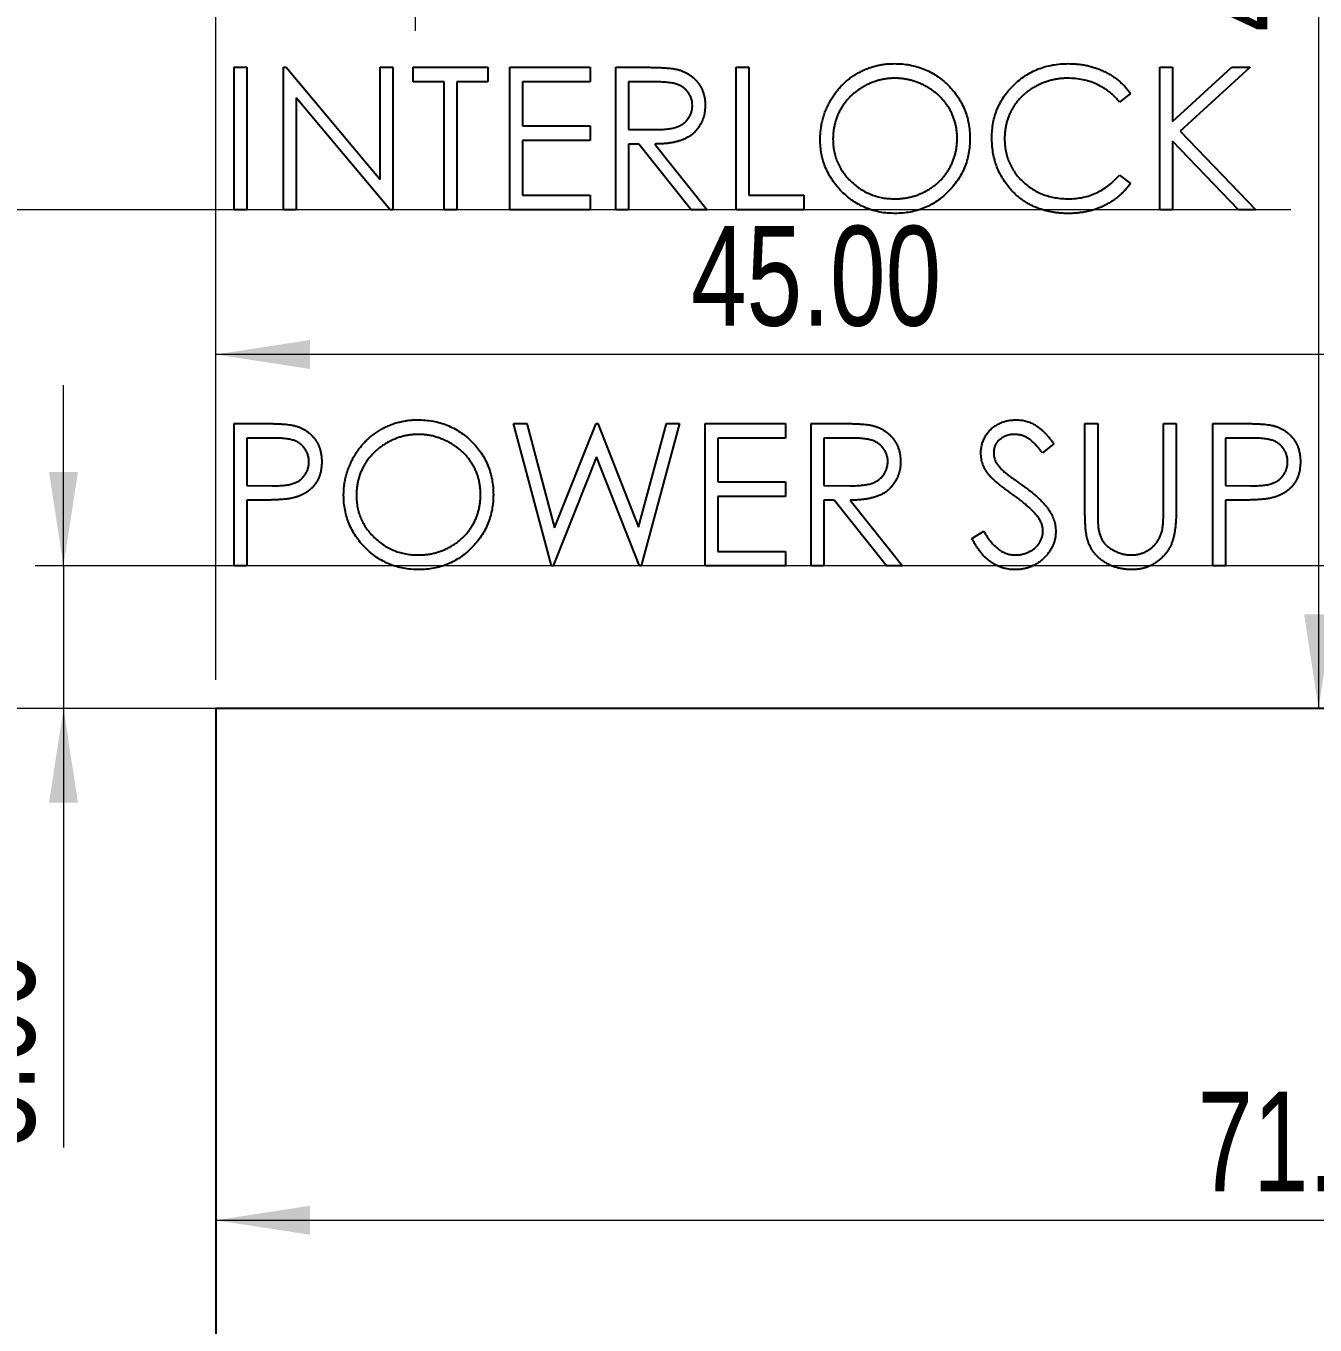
# Model space of a CAD drawing. Header units: millimetres. Extents: x 0 to 589, y 0 to 415.
# Drawn here: x 67.09 to 112.34, y 245.62 to 291.21 of the extents above; entities that cross this region are included whole.
import ezdxf

# ---------------------------------------------------------------- set-up
doc = ezdxf.new("R2010")
doc.units = ezdxf.units.MM
doc.styles.add('SLDTEXTSTYLE1', font='TXT', dxfattribs={"width": 0.75})
doc.dimstyles.new('SLDDIMSTYLE0', dxfattribs={"dimtxt": 3.5, "dimasz": 3.302, "dimexe": 0, "dimexo": 0.0625, "dimgap": 0.875, "dimtad": 1, "dimrnd": 1e-09, "dimzin": 4, "dimdsep": 46, "dimtxsty": 'SLDTEXTSTYLE1', "dimsah": 1, "dimcen": 0.09, "dimadec": 0, "dimazin": 1, "dimtfac": 1, "dimtofl": 0, "dimtmove": 0, "dimatfit": 3, "dimfxl": 1, "dimfrac": 2, "dimtolj": 1, "dimtzin": 12, "dimarcsym": 0})
doc.dimstyles.new('SLDDIMSTYLE1', dxfattribs={"dimtxt": 3.5, "dimasz": 3.302, "dimexe": 0, "dimexo": 0.0625, "dimgap": 0.875, "dimtad": 1, "dimrnd": 1e-09, "dimzin": 4, "dimdsep": 46, "dimtxsty": 'SLDTEXTSTYLE1', "dimsah": 1, "dimcen": 0.09, "dimadec": 0, "dimazin": 1, "dimtfac": 1, "dimtmove": 0, "dimatfit": 0, "dimfxl": 1, "dimfrac": 2, "dimtolj": 1, "dimtzin": 12, "dimarcsym": 0})

# ---------------------------------------------------------------- blocks, each defined once
blk = doc.blocks.new('_D_3')
at = {"color": 7, "linetype": 'Continuous', "lineweight": 0}
for p, q in [((73.751, 266.26), (73.751, 248.299)), ((145.251, 266.26), (145.251, 248.299)), ((73.751, 249.299), (145.251, 249.299))]:
    blk.add_line(p, q, dxfattribs=at)
at = {"color": 7, "linetype": 'Continuous', "lineweight": 18}
for points in [[(73.751, 249.299), (77.053, 248.791), (77.053, 249.807)], [(145.251, 249.299), (141.949, 249.807), (141.949, 248.791)]]:
    blk.add_solid(points, dxfattribs=at)
at = {"color": 7, "linetype": 'Continuous', "lineweight": 18, "insert": (108.212, 253.811), "char_height": 3.5, "attachment_point": 1, "style": 'SLDTEXTSTYLE1'}
blk.add_mtext('71.50', dxfattribs=at)
blk = doc.blocks.new('_D_4')
at = {"color": 7, "linetype": 'Continuous', "lineweight": 0}
for p, q in [((255.751, 270.76), (255.751, 151.421)), ((73.751, 181.76), (73.751, 151.421)), ((255.751, 152.421), (73.751, 152.421))]:
    blk.add_line(p, q, dxfattribs=at)
at = {"color": 7, "linetype": 'Continuous', "lineweight": 18}
for centre, start, end in [((163.196, 155.199), 153.4349, 206.5651), ((166.307, 155.199), 333.4349, 26.5651)]:
    blk.add_arc(centre, 6.212, start, end, dxfattribs=at)
for points in [[(73.751, 152.421), (77.053, 151.913), (77.053, 152.929)], [(255.751, 152.421), (252.449, 152.929), (252.449, 151.913)]]:
    blk.add_solid(points, dxfattribs=at)
at = {"color": 7, "linetype": 'Continuous', "lineweight": 18, "insert": (157.639, 156.932), "char_height": 3.5, "attachment_point": 1, "style": 'SLDTEXTSTYLE1'}
blk.add_mtext('182.00', dxfattribs=at)
blk = doc.blocks.new('_D_10')
at = {"color": 7, "linetype": 'Continuous', "lineweight": 0}
for p, q in [((131.251, 307.26), (111.465, 307.26)), ((112.465, 307.26), (112.465, 267.26))]:
    blk.add_line(p, q, dxfattribs=at)
at = {"color": 7, "linetype": 'Continuous', "lineweight": 18}
for points in [[(112.465, 307.26), (111.957, 303.958), (112.973, 303.958)], [(112.465, 267.26), (112.973, 270.562), (111.957, 270.562)]]:
    blk.add_solid(points, dxfattribs=at)
at = {"color": 7, "linetype": 'Continuous', "lineweight": 18, "insert": (107.954, 291.009), "char_height": 3.5, "attachment_point": 1, "rotation": 90, "style": 'SLDTEXTSTYLE1'}
blk.add_mtext('40.00', dxfattribs=at)
blk = doc.blocks.new('_D_11')
at = {"color": 7, "linetype": 'Continuous', "lineweight": 0}
for p, q in [((73.751, 268.26), (73.751, 280.682)), ((118.751, 280.66), (118.751, 278.682)), ((118.751, 279.682), (73.751, 279.682))]:
    blk.add_line(p, q, dxfattribs=at)
at = {"color": 7, "linetype": 'Continuous', "lineweight": 18}
for points in [[(73.751, 279.682), (77.053, 279.174), (77.053, 280.19)], [(118.751, 279.682), (115.449, 280.19), (115.449, 279.174)]]:
    blk.add_solid(points, dxfattribs=at)
at = {"color": 7, "linetype": 'Continuous', "lineweight": 18, "insert": (90.432, 284.194), "char_height": 3.5, "attachment_point": 1, "style": 'SLDTEXTSTYLE1'}
blk.add_mtext('45.00', dxfattribs=at)
blk = doc.blocks.new('_D_15')
at = {"color": 7, "linetype": 'Continuous', "lineweight": 0}
for p, q in [((80.751, 300.363), (80.751, 291.043)), ((73.751, 268.26), (73.751, 293.043)), ((73.751, 292.043), (67.401, 292.043)), ((80.751, 292.043), (73.751, 292.043)), ((80.751, 292.043), (93.01, 292.043))]:
    blk.add_line(p, q, dxfattribs=at)
at = {"color": 7, "linetype": 'Continuous', "lineweight": 18}
for points in [[(73.751, 292.043), (70.449, 292.551), (70.449, 291.535)], [(80.751, 292.043), (84.053, 291.535), (84.053, 292.551)]]:
    blk.add_solid(points, dxfattribs=at)
at = {"color": 7, "linetype": 'Continuous', "lineweight": 18, "insert": (83.959, 296.555), "char_height": 3.5, "attachment_point": 1, "style": 'SLDTEXTSTYLE1'}
blk.add_mtext('7.00', dxfattribs=at)
blk = doc.blocks.new('_D_19')
at = {"color": 7, "linetype": 'Continuous', "lineweight": 0}
for p, q in [((68.403, 272.26), (68.403, 278.61)), ((131.362, 272.26), (67.403, 272.26)), ((68.403, 272.26), (68.403, 267.26)), ((79.418, 267.26), (67.403, 267.26)), ((68.403, 267.26), (68.403, 251.854))]:
    blk.add_line(p, q, dxfattribs=at)
at = {"color": 7, "linetype": 'Continuous', "lineweight": 18}
for points in [[(68.403, 272.26), (68.911, 275.562), (67.895, 275.562)], [(68.403, 267.26), (67.895, 263.958), (68.911, 263.958)]]:
    blk.add_solid(points, dxfattribs=at)
at = {"color": 7, "linetype": 'Continuous', "lineweight": 18, "insert": (63.891, 251.854), "char_height": 3.5, "attachment_point": 1, "rotation": 90, "style": 'SLDTEXTSTYLE1'}
blk.add_mtext('5.00', dxfattribs=at)
blk = doc.blocks.new('_D_20')
at = {"color": 7, "linetype": 'Continuous', "lineweight": 0}
for p, q in [((61.242, 284.76), (61.242, 291.11)), ((111.489, 284.76), (60.242, 284.76)), ((61.242, 284.76), (61.242, 267.26)), ((72.751, 267.26), (60.242, 267.26)), ((61.242, 267.26), (61.242, 260.91))]:
    blk.add_line(p, q, dxfattribs=at)
at = {"color": 7, "linetype": 'Continuous', "lineweight": 18}
for points in [[(61.242, 284.76), (61.75, 288.062), (60.734, 288.062)], [(61.242, 267.26), (60.734, 263.958), (61.75, 263.958)]]:
    blk.add_solid(points, dxfattribs=at)
at = {"color": 7, "linetype": 'Continuous', "lineweight": 18, "insert": (56.73, 270.191), "char_height": 3.5, "attachment_point": 1, "rotation": 90, "style": 'SLDTEXTSTYLE1'}
blk.add_mtext('17.50', dxfattribs=at)
blk = doc.blocks.new('_D_34')
at = {"color": 7, "linetype": 'Continuous', "lineweight": 0}
for p, q in [((79.751, 297.66), (49.49, 297.66)), ((50.49, 297.66), (50.49, 267.26)), ((72.751, 267.26), (49.49, 267.26))]:
    blk.add_line(p, q, dxfattribs=at)
at = {"color": 7, "linetype": 'Continuous', "lineweight": 18}
for points in [[(50.49, 297.66), (49.982, 294.358), (50.998, 294.358)], [(50.49, 267.26), (50.998, 270.562), (49.982, 270.562)]]:
    blk.add_solid(points, dxfattribs=at)
at = {"color": 7, "linetype": 'Continuous', "lineweight": 18, "insert": (45.979, 276.641), "char_height": 3.5, "attachment_point": 1, "rotation": 90, "style": 'SLDTEXTSTYLE1'}
blk.add_mtext('30.40', dxfattribs=at)

msp = doc.modelspace()

# ---------------------------------------------------------------- linework, layer by layer
at = {"color": 7, "linetype": 'Continuous', "lineweight": 25}
for p, q in [((74.392, 289.76), (74.841, 289.76)), ((74.392, 284.76), (74.392, 289.76)), ((74.841, 289.76), (74.841, 284.76)), ((76.123, 289.76), (76.217, 289.76)), ((76.123, 284.76), (76.123, 289.76)), ((76.217, 289.76), (79.52, 285.825)), ((79.52, 289.76), (79.969, 289.76)), ((79.52, 285.825), (79.52, 289.76)), ((79.969, 289.76), (79.969, 284.76)), ((80.674, 289.76), (83.302, 289.76)), ((80.674, 289.247), (80.674, 289.76)), ((83.302, 289.76), (83.302, 289.247)), ((84.072, 289.76), (86.892, 289.76)), ((84.072, 284.76), (84.072, 289.76)), ((86.892, 289.76), (86.892, 289.247)), ((87.79, 289.76), (88.79, 289.76)), ((87.79, 284.76), (87.79, 289.76)), ((92.02, 289.76), (92.469, 289.76)), ((92.02, 284.76), (92.02, 289.76)), ((92.469, 289.76), (92.469, 285.273)), ((106.892, 289.76), (107.341, 289.76)), ((106.892, 284.76), (106.892, 289.76)), ((107.341, 287.856), (109.425, 289.76)), ((107.341, 289.76), (107.341, 287.856)), ((110.065, 289.76), (107.608, 287.516)), ((109.425, 289.76), (110.065, 289.76)), ((81.764, 289.247), (80.674, 289.247)), ((81.764, 284.76), (81.764, 289.247)), ((82.213, 289.247), (82.213, 284.76)), ((83.302, 289.247), (82.213, 289.247)), ((84.52, 289.247), (84.52, 287.709)), ((86.892, 289.247), (84.52, 289.247)), ((88.238, 289.247), (88.238, 287.58)), ((89.176, 289.247), (88.238, 289.247)), ((76.572, 288.686), (76.572, 284.76)), ((79.867, 284.76), (76.572, 288.686)), ((105.867, 288.842), (105.474, 288.542)), ((84.52, 287.709), (86.892, 287.709)), ((86.892, 287.709), (86.892, 287.196)), ((88.238, 287.58), (89.154, 287.573)), ((107.608, 287.516), (110.258, 284.76)), ((84.52, 287.196), (84.52, 285.273)), ((86.892, 287.196), (84.52, 287.196)), ((88.238, 287.068), (88.238, 284.76)), ((88.603, 287.068), (88.238, 287.068)), ((90.44, 284.76), (88.603, 287.068)), ((89.158, 287.068), (90.995, 284.76)), ((107.341, 287.173), (107.341, 284.76)), ((109.66, 284.76), (107.341, 287.173)), ((105.474, 285.978), (105.867, 285.68)), ((84.52, 285.273), (86.892, 285.273)), ((86.892, 285.273), (86.892, 284.76)), ((92.469, 285.273), (94.392, 285.273)), ((94.392, 285.273), (94.392, 284.76)), ((74.841, 284.76), (74.392, 284.76)), ((76.572, 284.76), (76.123, 284.76)), ((79.969, 284.76), (79.867, 284.76)), ((82.213, 284.76), (81.764, 284.76)), ((86.892, 284.76), (84.072, 284.76)), ((88.238, 284.76), (87.79, 284.76)), ((90.995, 284.76), (90.44, 284.76)), ((94.392, 284.76), (92.02, 284.76)), ((107.341, 284.76), (106.892, 284.76)), ((110.258, 284.76), (109.66, 284.76)), ((74.392, 277.26), (75.373, 277.26)), ((74.392, 272.26), (74.392, 277.26)), ((84.2, 277.26), (84.664, 277.26)), ((85.53, 272.26), (84.2, 277.26)), ((84.664, 277.26), (85.642, 273.593)), ((85.642, 273.593), (87.098, 277.26)), ((87.098, 277.26), (87.163, 277.26)), ((87.163, 277.26), (88.591, 273.618)), ((88.591, 273.618), (89.574, 277.26)), ((90.033, 277.26), (88.685, 272.26)), ((89.574, 277.26), (90.033, 277.26)), ((90.931, 277.26), (93.751, 277.26)), ((90.931, 272.26), (90.931, 277.26)), ((93.751, 277.26), (93.751, 276.747)), ((94.649, 277.26), (95.649, 277.26)), ((94.649, 272.26), (94.649, 277.26)), ((104.264, 277.26), (104.713, 277.26)), ((104.264, 274.24), (104.264, 277.26)), ((104.713, 277.26), (104.713, 274.264)), ((107.02, 277.26), (107.469, 277.26)), ((107.02, 274.264), (107.02, 277.26)), ((107.469, 277.26), (107.469, 274.24)), ((108.751, 277.26), (109.732, 277.26)), ((108.751, 272.26), (108.751, 277.26)), ((75.755, 276.747), (74.841, 276.747)), ((74.841, 276.747), (74.841, 275.08)), ((91.379, 276.747), (91.379, 275.209)), ((93.751, 276.747), (91.379, 276.747)), ((95.097, 276.747), (95.097, 275.08)), ((96.035, 276.747), (95.097, 276.747)), ((109.2, 276.747), (109.2, 275.08)), ((110.114, 276.747), (109.2, 276.747)), ((103.174, 276.542), (102.769, 276.234)), ((87.117, 276.084), (85.594, 272.26)), ((88.621, 272.26), (87.117, 276.084)), ((74.841, 275.08), (75.716, 275.069)), ((91.379, 275.209), (93.751, 275.209)), ((93.751, 275.209), (93.751, 274.696)), ((95.097, 275.08), (96.013, 275.073)), ((109.2, 275.08), (110.075, 275.069)), ((74.841, 274.568), (74.841, 272.26)), ((75.198, 274.568), (74.841, 274.568)), ((91.379, 274.696), (91.379, 272.773)), ((93.751, 274.696), (91.379, 274.696)), ((95.097, 274.568), (95.097, 272.26)), ((95.462, 274.568), (95.097, 274.568)), ((97.299, 272.26), (95.462, 274.568)), ((96.017, 274.568), (97.854, 272.26)), ((109.2, 274.568), (109.2, 272.26)), ((109.557, 274.568), (109.2, 274.568)), ((100.29, 273.224), (100.712, 273.478)), ((91.379, 272.773), (93.751, 272.773)), ((93.751, 272.773), (93.751, 272.26)), ((74.841, 272.26), (74.392, 272.26)), ((85.594, 272.26), (85.53, 272.26)), ((88.685, 272.26), (88.621, 272.26)), ((93.751, 272.26), (90.931, 272.26)), ((95.097, 272.26), (94.649, 272.26)), ((97.854, 272.26), (97.299, 272.26)), ((109.2, 272.26), (108.751, 272.26)), ((145.251, 267.26), (73.751, 267.26)), ((73.751, 267.26), (73.751, 182.76))]:
    msp.add_line(p, q, dxfattribs=at)
for points, knots in [([(88.79, 289.76), (88.857, 289.76), (88.985, 289.759), (89.169, 289.757), (89.336, 289.75), (89.486, 289.744), (89.619, 289.733), (89.736, 289.723), (89.835, 289.71), (89.896, 289.697), (89.923, 289.692)], [0, 0, 0, 0, 0.176258, 0.338434, 0.484822, 0.617158, 0.734698, 0.837385, 0.926372, 1, 1, 1, 1]), ([(89.923, 289.692), (89.96, 289.683), (90.032, 289.665), (90.136, 289.627), (90.236, 289.583), (90.329, 289.532), (90.418, 289.473), (90.501, 289.406), (90.58, 289.333), (90.651, 289.252), (90.718, 289.166), (90.775, 289.074), (90.823, 288.977), (90.862, 288.875), (90.893, 288.769), (90.915, 288.658), (90.929, 288.542), (90.93, 288.463), (90.931, 288.423)], [0, 0, 0, 0, 0.0642168, 0.1270638, 0.1887445, 0.2491321, 0.3094525, 0.3698267, 0.4306501, 0.4923519, 0.5540721, 0.6156898, 0.6767977, 0.738439, 0.8013169, 0.8651845, 0.9316413, 1, 1, 1, 1]), ([(94.969, 287.238), (94.97, 287.297), (94.971, 287.416), (94.99, 287.591), (95.016, 287.764), (95.054, 287.933), (95.104, 288.099), (95.163, 288.262), (95.234, 288.421), (95.315, 288.576), (95.405, 288.726), (95.505, 288.867), (95.611, 289.001), (95.727, 289.125), (95.849, 289.242), (95.98, 289.35), (96.118, 289.45), (96.265, 289.541), (96.415, 289.623), (96.571, 289.693), (96.729, 289.754), (96.89, 289.803), (97.055, 289.841), (97.222, 289.868), (97.393, 289.886), (97.507, 289.887), (97.565, 289.888)], [0, 0, 0, 0, 0.043209, 0.085873, 0.12812, 0.170152, 0.211918, 0.253753, 0.296006, 0.338443, 0.381015, 0.42282, 0.464089, 0.505126, 0.545975, 0.586985, 0.628339, 0.670084, 0.711992, 0.753039, 0.794049, 0.834886, 0.875498, 0.916547, 0.958004, 1, 1, 1, 1]), ([(97.565, 289.888), (97.658, 289.886), (97.84, 289.881), (98.107, 289.846), (98.362, 289.785), (98.607, 289.704), (98.839, 289.595), (99.06, 289.464), (99.269, 289.309), (99.464, 289.132), (99.642, 288.938), (99.799, 288.732), (99.93, 288.514), (100.038, 288.284), (100.123, 288.045), (100.182, 287.793), (100.219, 287.531), (100.223, 287.353), (100.226, 287.262)], [0, 0, 0, 0, 0.06657, 0.130749, 0.193413, 0.254989, 0.316114, 0.377262, 0.439401, 0.502971, 0.566525, 0.628231, 0.689091, 0.749345, 0.81017, 0.87161, 0.934869, 1, 1, 1, 1]), ([(100.995, 287.289), (100.997, 287.379), (101.001, 287.556), (101.038, 287.816), (101.098, 288.064), (101.183, 288.302), (101.291, 288.529), (101.424, 288.745), (101.58, 288.95), (101.759, 289.141), (101.956, 289.316), (102.166, 289.47), (102.39, 289.598), (102.625, 289.705), (102.873, 289.788), (103.133, 289.845), (103.405, 289.881), (103.591, 289.886), (103.685, 289.888)], [0, 0, 0, 0, 0.064558, 0.127014, 0.187955, 0.248014, 0.307748, 0.368235, 0.42947, 0.492743, 0.556258, 0.618217, 0.679655, 0.741246, 0.803415, 0.866815, 0.932328, 1, 1, 1, 1]), ([(103.685, 289.888), (103.742, 289.887), (103.856, 289.886), (104.024, 289.873), (104.188, 289.851), (104.348, 289.82), (104.504, 289.783), (104.655, 289.734), (104.802, 289.678), (104.944, 289.614), (105.081, 289.542), (105.213, 289.463), (105.338, 289.377), (105.457, 289.284), (105.569, 289.184), (105.676, 289.078), (105.775, 288.963), (105.836, 288.883), (105.867, 288.842)], [0, 0, 0, 0, 0.068548, 0.135683, 0.201215, 0.265682, 0.329267, 0.392395, 0.45507, 0.517127, 0.57879, 0.63974, 0.700192, 0.759806, 0.819628, 0.879355, 0.939512, 1, 1, 1, 1]), ([(90.482, 288.424), (90.48, 288.464), (90.477, 288.544), (90.449, 288.66), (90.402, 288.77), (90.339, 288.874), (90.262, 288.967), (90.171, 289.047), (90.07, 289.113), (89.975, 289.155), (89.891, 289.181), (89.817, 289.2), (89.734, 289.214), (89.641, 289.226), (89.539, 289.236), (89.426, 289.243), (89.304, 289.247), (89.22, 289.247), (89.176, 289.247)], [0, 0, 0, 0, 0.068814, 0.136365, 0.204019, 0.273064, 0.342913, 0.410965, 0.479169, 0.549308, 0.587652, 0.630647, 0.678879, 0.731934, 0.791111, 0.855283, 0.925086, 1, 1, 1, 1]), ([(97.587, 289.375), (97.54, 289.375), (97.445, 289.374), (97.305, 289.358), (97.166, 289.337), (97.03, 289.306), (96.895, 289.264), (96.762, 289.216), (96.631, 289.157), (96.503, 289.09), (96.379, 289.017), (96.262, 288.935), (96.151, 288.848), (96.048, 288.755), (95.952, 288.655), (95.861, 288.55), (95.779, 288.437), (95.704, 288.32), (95.637, 288.197), (95.577, 288.071), (95.528, 287.941), (95.489, 287.807), (95.456, 287.67), (95.435, 287.53), (95.419, 287.386), (95.418, 287.289), (95.418, 287.24)], [0, 0, 0, 0, 0.042023, 0.083645, 0.124984, 0.166247, 0.207702, 0.249631, 0.291742, 0.334743, 0.37746, 0.419556, 0.461044, 0.502096, 0.542891, 0.583801, 0.624864, 0.666225, 0.707399, 0.748557, 0.789655, 0.83074, 0.87207, 0.913993, 0.956498, 1, 1, 1, 1]), ([(99.777, 287.263), (99.776, 287.311), (99.775, 287.407), (99.76, 287.55), (99.738, 287.689), (99.707, 287.824), (99.667, 287.955), (99.618, 288.083), (99.56, 288.208), (99.493, 288.328), (99.418, 288.444), (99.335, 288.555), (99.245, 288.659), (99.149, 288.758), (99.044, 288.85), (98.932, 288.936), (98.813, 289.017), (98.688, 289.09), (98.558, 289.157), (98.425, 289.215), (98.29, 289.264), (98.154, 289.306), (98.014, 289.337), (97.874, 289.358), (97.731, 289.374), (97.635, 289.375), (97.587, 289.375)], [0, 0, 0, 0, 0.042915, 0.08513, 0.126473, 0.167453, 0.207976, 0.248249, 0.28875, 0.32967, 0.370537, 0.411129, 0.451819, 0.492406, 0.533486, 0.575263, 0.617441, 0.660672, 0.70394, 0.746868, 0.789079, 0.831104, 0.873238, 0.915166, 0.957381, 1, 1, 1, 1]), ([(103.657, 289.375), (103.607, 289.375), (103.507, 289.374), (103.359, 289.358), (103.214, 289.337), (103.071, 289.306), (102.932, 289.266), (102.795, 289.218), (102.661, 289.159), (102.531, 289.093), (102.405, 289.02), (102.287, 288.939), (102.175, 288.853), (102.071, 288.761), (101.973, 288.663), (101.884, 288.558), (101.802, 288.447), (101.727, 288.33), (101.659, 288.21), (101.603, 288.084), (101.553, 287.955), (101.513, 287.822), (101.482, 287.686), (101.46, 287.545), (101.445, 287.401), (101.444, 287.304), (101.443, 287.255)], [0, 0, 0, 0, 0.043955, 0.087502, 0.130463, 0.172752, 0.215403, 0.25765, 0.300153, 0.343121, 0.385925, 0.427686, 0.468818, 0.509492, 0.549883, 0.58998, 0.630405, 0.670869, 0.711384, 0.751627, 0.791776, 0.832459, 0.873319, 0.914543, 0.956924, 1, 1, 1, 1]), ([(105.474, 288.542), (105.446, 288.575), (105.39, 288.642), (105.301, 288.735), (105.207, 288.822), (105.11, 288.904), (105.008, 288.977), (104.902, 289.046), (104.792, 289.108), (104.64, 289.183), (104.44, 289.261), (104.189, 289.327), (103.927, 289.368), (103.748, 289.373), (103.657, 289.375)], [0, 0, 0, 0, 0.063163, 0.125475, 0.187121, 0.248294, 0.309295, 0.36985, 0.430973, 0.492456, 0.616148, 0.740844, 0.868183, 1, 1, 1, 1]), ([(89.154, 287.573), (89.197, 287.573), (89.279, 287.573), (89.399, 287.579), (89.511, 287.586), (89.614, 287.595), (89.708, 287.608), (89.794, 287.624), (89.871, 287.643), (89.961, 287.672), (90.061, 287.718), (90.17, 287.784), (90.263, 287.868), (90.341, 287.963), (90.404, 288.069), (90.449, 288.182), (90.477, 288.301), (90.48, 288.383), (90.482, 288.424)], [0, 0, 0, 0, 0.071668, 0.138913, 0.201185, 0.259124, 0.312255, 0.360682, 0.405086, 0.445102, 0.518778, 0.589462, 0.658462, 0.727283, 0.796322, 0.863175, 0.930949, 1, 1, 1, 1]), ([(90.931, 288.423), (90.929, 288.356), (90.924, 288.226), (90.886, 288.038), (90.824, 287.862), (90.738, 287.698), (90.628, 287.551), (90.496, 287.422), (90.342, 287.314), (90.198, 287.239), (90.072, 287.191), (89.967, 287.158), (89.853, 287.131), (89.731, 287.108), (89.6, 287.09), (89.46, 287.078), (89.312, 287.069), (89.21, 287.068), (89.158, 287.068)], [0, 0, 0, 0, 0.07878, 0.153721, 0.226714, 0.299191, 0.37119, 0.443006, 0.516689, 0.593217, 0.633873, 0.676989, 0.7229, 0.771959, 0.824211, 0.879379, 0.937948, 1, 1, 1, 1]), ([(97.605, 284.632), (97.515, 284.634), (97.336, 284.638), (97.074, 284.676), (96.822, 284.734), (96.581, 284.818), (96.352, 284.926), (96.132, 285.058), (95.924, 285.214), (95.73, 285.391), (95.551, 285.584), (95.396, 285.791), (95.264, 286.008), (95.157, 286.235), (95.071, 286.471), (95.013, 286.718), (94.976, 286.975), (94.971, 287.149), (94.969, 287.238)], [0, 0, 0, 0, 0.065819, 0.129747, 0.192072, 0.253459, 0.31457, 0.37628, 0.439026, 0.503267, 0.567493, 0.629705, 0.691, 0.751452, 0.812004, 0.87315, 0.935635, 1, 1, 1, 1]), ([(95.418, 287.24), (95.42, 287.168), (95.423, 287.026), (95.455, 286.817), (95.503, 286.617), (95.574, 286.426), (95.663, 286.243), (95.773, 286.069), (95.904, 285.904), (96.052, 285.749), (96.214, 285.608), (96.385, 285.484), (96.566, 285.379), (96.754, 285.294), (96.951, 285.226), (97.156, 285.179), (97.369, 285.149), (97.514, 285.146), (97.587, 285.145)], [0, 0, 0, 0, 0.064504, 0.126899, 0.187747, 0.24815, 0.308586, 0.369583, 0.431827, 0.49618, 0.560668, 0.623504, 0.68526, 0.746537, 0.808327, 0.870486, 0.934317, 1, 1, 1, 1]), ([(97.587, 285.145), (97.637, 285.145), (97.735, 285.147), (97.881, 285.16), (98.024, 285.182), (98.164, 285.213), (98.302, 285.252), (98.437, 285.299), (98.568, 285.357), (98.697, 285.421), (98.82, 285.495), (98.938, 285.573), (99.047, 285.66), (99.151, 285.752), (99.247, 285.851), (99.336, 285.956), (99.418, 286.068), (99.493, 286.185), (99.56, 286.308), (99.618, 286.435), (99.667, 286.565), (99.707, 286.698), (99.738, 286.834), (99.76, 286.974), (99.775, 287.117), (99.776, 287.214), (99.777, 287.263)], [0, 0, 0, 0, 0.043633, 0.086538, 0.129177, 0.171436, 0.213416, 0.255266, 0.297369, 0.339941, 0.382347, 0.423953, 0.464871, 0.505572, 0.546003, 0.586568, 0.627065, 0.668271, 0.709549, 0.750428, 0.791096, 0.832027, 0.873136, 0.914611, 0.956956, 1, 1, 1, 1]), ([(100.226, 287.262), (100.223, 287.172), (100.219, 286.995), (100.182, 286.734), (100.123, 286.484), (100.039, 286.245), (99.932, 286.015), (99.799, 285.797), (99.643, 285.589), (99.466, 285.394), (99.273, 285.216), (99.065, 285.06), (98.848, 284.926), (98.619, 284.819), (98.381, 284.734), (98.132, 284.676), (97.872, 284.638), (97.695, 284.634), (97.605, 284.632)], [0, 0, 0, 0, 0.065227, 0.128569, 0.19032, 0.251378, 0.312388, 0.373789, 0.436431, 0.500567, 0.564687, 0.627136, 0.688455, 0.749246, 0.810155, 0.871671, 0.934773, 1, 1, 1, 1]), ([(101.629, 285.506), (101.578, 285.568), (101.478, 285.692), (101.349, 285.892), (101.239, 286.102), (101.149, 286.321), (101.08, 286.549), (101.032, 286.788), (101, 287.035), (100.997, 287.203), (100.995, 287.289)], [0, 0, 0, 0, 0.124329, 0.247156, 0.36878, 0.490734, 0.613614, 0.738958, 0.867311, 1, 1, 1, 1]), ([(101.443, 287.255), (101.445, 287.181), (101.449, 287.036), (101.48, 286.823), (101.528, 286.62), (101.6, 286.426), (101.688, 286.241), (101.8, 286.066), (101.93, 285.9), (102.079, 285.746), (102.242, 285.605), (102.417, 285.481), (102.604, 285.378), (102.8, 285.292), (103.008, 285.226), (103.225, 285.179), (103.453, 285.149), (103.609, 285.146), (103.688, 285.145)], [0, 0, 0, 0, 0.064323, 0.12629, 0.186726, 0.246146, 0.305576, 0.365429, 0.426326, 0.48884, 0.551725, 0.613919, 0.675484, 0.737334, 0.800229, 0.864502, 0.931041, 1, 1, 1, 1]), ([(103.688, 285.145), (103.775, 285.147), (103.947, 285.152), (104.199, 285.192), (104.44, 285.257), (104.671, 285.348), (104.89, 285.467), (105.098, 285.611), (105.295, 285.781), (105.413, 285.911), (105.474, 285.978)], [0, 0, 0, 0, 0.128515, 0.252949, 0.374755, 0.49594, 0.617181, 0.740909, 0.867811, 1, 1, 1, 1]), ([(103.691, 284.632), (103.637, 284.632), (103.531, 284.633), (103.374, 284.645), (103.221, 284.661), (103.073, 284.686), (102.928, 284.715), (102.789, 284.754), (102.653, 284.797), (102.522, 284.849), (102.395, 284.907), (102.272, 284.972), (102.154, 285.044), (102.039, 285.122), (101.93, 285.208), (101.825, 285.3), (101.723, 285.399), (101.66, 285.47), (101.629, 285.506)], [0, 0, 0, 0, 0.069663, 0.13775, 0.203917, 0.26878, 0.332414, 0.394754, 0.45618, 0.516996, 0.577396, 0.637198, 0.696999, 0.756756, 0.816554, 0.876948, 0.938132, 1, 1, 1, 1]), ([(105.867, 285.68), (105.835, 285.64), (105.772, 285.558), (105.67, 285.444), (105.562, 285.336), (105.448, 285.236), (105.33, 285.141), (105.204, 285.055), (105.073, 284.976), (104.936, 284.904), (104.795, 284.839), (104.65, 284.784), (104.5, 284.737), (104.346, 284.698), (104.188, 284.668), (104.026, 284.648), (103.86, 284.634), (103.748, 284.632), (103.691, 284.632)], [0, 0, 0, 0, 0.061674, 0.123053, 0.183475, 0.243727, 0.304279, 0.364863, 0.425946, 0.487391, 0.54922, 0.611144, 0.673529, 0.736961, 0.800785, 0.866013, 0.932101, 1, 1, 1, 1]), ([(75.373, 277.26), (75.44, 277.26), (75.569, 277.26), (75.755, 277.255), (75.923, 277.25), (76.074, 277.242), (76.208, 277.232), (76.324, 277.219), (76.424, 277.205), (76.484, 277.191), (76.512, 277.185)], [0, 0, 0, 0, 0.176956, 0.339055, 0.486318, 0.618781, 0.735619, 0.838742, 0.926457, 1, 1, 1, 1]), ([(76.512, 277.185), (76.546, 277.175), (76.614, 277.157), (76.713, 277.119), (76.807, 277.075), (76.896, 277.024), (76.979, 276.965), (77.059, 276.9), (77.133, 276.828), (77.202, 276.749), (77.265, 276.664), (77.32, 276.573), (77.365, 276.477), (77.404, 276.376), (77.432, 276.269), (77.454, 276.157), (77.467, 276.04), (77.468, 275.96), (77.469, 275.919)], [0, 0, 0, 0, 0.062481, 0.12349, 0.183411, 0.243153, 0.302127, 0.36171, 0.421842, 0.482932, 0.544552, 0.605681, 0.66768, 0.729984, 0.794551, 0.860346, 0.928907, 1, 1, 1, 1]), ([(78.238, 274.738), (78.239, 274.797), (78.241, 274.916), (78.259, 275.091), (78.285, 275.264), (78.323, 275.433), (78.373, 275.599), (78.432, 275.762), (78.503, 275.921), (78.584, 276.076), (78.675, 276.226), (78.775, 276.367), (78.88, 276.501), (78.996, 276.625), (79.119, 276.742), (79.249, 276.85), (79.387, 276.95), (79.534, 277.041), (79.685, 277.123), (79.84, 277.193), (79.998, 277.254), (80.16, 277.303), (80.324, 277.341), (80.491, 277.368), (80.662, 277.386), (80.777, 277.387), (80.834, 277.388)], [0, 0, 0, 0, 0.043209, 0.085873, 0.12812, 0.170152, 0.211918, 0.253753, 0.296006, 0.338443, 0.381015, 0.42282, 0.464089, 0.505126, 0.545975, 0.586985, 0.628339, 0.670084, 0.711992, 0.753039, 0.794049, 0.834886, 0.875498, 0.916547, 0.958004, 1, 1, 1, 1]), ([(80.834, 277.388), (80.927, 277.386), (81.109, 277.381), (81.376, 277.346), (81.631, 277.285), (81.876, 277.204), (82.109, 277.095), (82.329, 276.964), (82.539, 276.809), (82.733, 276.632), (82.911, 276.438), (83.068, 276.232), (83.2, 276.014), (83.308, 275.784), (83.392, 275.545), (83.451, 275.293), (83.488, 275.031), (83.493, 274.853), (83.495, 274.762)], [0, 0, 0, 0, 0.06657, 0.130749, 0.193413, 0.254989, 0.316114, 0.377262, 0.439401, 0.502971, 0.566525, 0.628231, 0.689091, 0.749345, 0.81017, 0.87161, 0.934869, 1, 1, 1, 1]), ([(95.649, 277.26), (95.716, 277.26), (95.844, 277.259), (96.028, 277.257), (96.195, 277.25), (96.345, 277.244), (96.478, 277.233), (96.595, 277.223), (96.694, 277.21), (96.755, 277.197), (96.782, 277.192)], [0, 0, 0, 0, 0.176258, 0.338434, 0.484822, 0.617158, 0.734698, 0.837385, 0.926372, 1, 1, 1, 1]), ([(96.782, 277.192), (96.819, 277.183), (96.891, 277.165), (96.995, 277.127), (97.094, 277.083), (97.188, 277.032), (97.277, 276.973), (97.36, 276.906), (97.439, 276.833), (97.51, 276.752), (97.577, 276.666), (97.634, 276.574), (97.682, 276.477), (97.721, 276.375), (97.752, 276.269), (97.774, 276.158), (97.788, 276.042), (97.789, 275.963), (97.79, 275.923)], [0, 0, 0, 0, 0.064217, 0.127064, 0.188745, 0.249132, 0.309453, 0.369827, 0.43065, 0.492352, 0.554072, 0.61569, 0.676798, 0.738439, 0.801317, 0.865185, 0.931641, 1, 1, 1, 1]), ([(100.61, 276.221), (100.612, 276.274), (100.616, 276.379), (100.647, 276.532), (100.696, 276.678), (100.765, 276.815), (100.854, 276.941), (100.957, 277.056), (101.08, 277.153), (101.214, 277.238), (101.361, 277.304), (101.516, 277.354), (101.677, 277.382), (101.787, 277.386), (101.842, 277.388)], [0, 0, 0, 0, 0.083785, 0.16578, 0.24628, 0.327461, 0.408797, 0.489715, 0.571376, 0.655523, 0.741019, 0.826547, 0.911989, 1, 1, 1, 1]), ([(101.842, 277.388), (101.901, 277.386), (102.018, 277.382), (102.191, 277.347), (102.356, 277.289), (102.49, 277.223), (102.594, 277.157), (102.674, 277.097), (102.755, 277.028), (102.837, 276.949), (102.92, 276.861), (103.004, 276.763), (103.09, 276.657), (103.146, 276.581), (103.174, 276.542)], [0, 0, 0, 0, 0.1072328, 0.2132518, 0.3188304, 0.4267935, 0.483646, 0.5436038, 0.6083076, 0.6771268, 0.7506856, 0.8287134, 0.9121903, 1, 1, 1, 1]), ([(109.732, 277.26), (109.799, 277.26), (109.928, 277.26), (110.114, 277.255), (110.282, 277.25), (110.433, 277.242), (110.567, 277.232), (110.683, 277.219), (110.783, 277.205), (110.843, 277.191), (110.871, 277.185)], [0, 0, 0, 0, 0.176956, 0.339055, 0.486318, 0.618781, 0.735619, 0.838742, 0.926457, 1, 1, 1, 1]), ([(110.871, 277.185), (110.905, 277.175), (110.973, 277.157), (111.072, 277.119), (111.165, 277.075), (111.255, 277.024), (111.338, 276.965), (111.418, 276.9), (111.492, 276.828), (111.561, 276.749), (111.624, 276.664), (111.679, 276.573), (111.724, 276.477), (111.763, 276.376), (111.791, 276.269), (111.813, 276.157), (111.826, 276.04), (111.827, 275.96), (111.828, 275.919)], [0, 0, 0, 0, 0.0624813, 0.1234904, 0.1834111, 0.2431532, 0.3021267, 0.3617097, 0.4218423, 0.4829319, 0.5445523, 0.6056807, 0.6676797, 0.7299844, 0.7945509, 0.8603456, 0.9289074, 1, 1, 1, 1]), ([(77.02, 275.917), (77.019, 275.957), (77.015, 276.037), (76.988, 276.154), (76.944, 276.266), (76.881, 276.37), (76.806, 276.465), (76.719, 276.547), (76.619, 276.613), (76.526, 276.655), (76.444, 276.681), (76.373, 276.7), (76.292, 276.714), (76.202, 276.726), (76.103, 276.736), (75.995, 276.743), (75.879, 276.747), (75.797, 276.747), (75.755, 276.747)], [0, 0, 0, 0, 0.070044, 0.139238, 0.208197, 0.279173, 0.349987, 0.418354, 0.48761, 0.557411, 0.59533, 0.637964, 0.685913, 0.738185, 0.796103, 0.858517, 0.926658, 1, 1, 1, 1]), ([(80.857, 276.875), (80.809, 276.875), (80.715, 276.874), (80.574, 276.858), (80.436, 276.837), (80.299, 276.806), (80.165, 276.764), (80.031, 276.716), (79.9, 276.657), (79.772, 276.59), (79.648, 276.517), (79.531, 276.435), (79.421, 276.348), (79.317, 276.255), (79.221, 276.155), (79.13, 276.05), (79.048, 275.937), (78.973, 275.82), (78.906, 275.697), (78.847, 275.571), (78.798, 275.441), (78.758, 275.307), (78.725, 275.17), (78.704, 275.03), (78.689, 274.886), (78.688, 274.789), (78.687, 274.74)], [0, 0, 0, 0, 0.0420233, 0.0836449, 0.1249838, 0.1662475, 0.2077016, 0.2496311, 0.2917418, 0.3347429, 0.3774602, 0.4195563, 0.4610442, 0.5020963, 0.5428907, 0.5838008, 0.6248636, 0.6662247, 0.7073992, 0.7485567, 0.7896546, 0.8307397, 0.8720701, 0.9139934, 0.9564981, 1, 1, 1, 1]), ([(83.046, 274.763), (83.045, 274.811), (83.044, 274.907), (83.029, 275.05), (83.008, 275.189), (82.977, 275.324), (82.937, 275.455), (82.887, 275.583), (82.829, 275.708), (82.762, 275.828), (82.687, 275.944), (82.605, 276.055), (82.514, 276.159), (82.418, 276.258), (82.313, 276.35), (82.201, 276.436), (82.082, 276.517), (81.957, 276.59), (81.827, 276.657), (81.694, 276.715), (81.559, 276.764), (81.423, 276.806), (81.284, 276.837), (81.143, 276.858), (81, 276.874), (80.905, 276.875), (80.857, 276.875)], [0, 0, 0, 0, 0.042915, 0.08513, 0.126473, 0.167453, 0.207976, 0.248249, 0.28875, 0.32967, 0.370537, 0.411129, 0.451819, 0.492406, 0.533486, 0.575263, 0.617441, 0.660672, 0.70394, 0.746868, 0.789079, 0.831104, 0.873238, 0.915166, 0.957381, 1, 1, 1, 1]), ([(97.341, 275.924), (97.339, 275.964), (97.336, 276.044), (97.308, 276.16), (97.261, 276.27), (97.198, 276.374), (97.121, 276.467), (97.03, 276.547), (96.929, 276.613), (96.834, 276.655), (96.75, 276.681), (96.676, 276.7), (96.593, 276.714), (96.5, 276.726), (96.398, 276.736), (96.285, 276.743), (96.163, 276.747), (96.079, 276.747), (96.035, 276.747)], [0, 0, 0, 0, 0.068814, 0.136365, 0.204019, 0.273064, 0.342913, 0.410965, 0.479169, 0.549308, 0.587652, 0.630647, 0.678879, 0.731934, 0.791111, 0.855283, 0.925086, 1, 1, 1, 1]), ([(101.792, 276.875), (101.74, 276.874), (101.641, 276.87), (101.499, 276.834), (101.372, 276.776), (101.263, 276.696), (101.172, 276.601), (101.106, 276.491), (101.066, 276.37), (101.061, 276.285), (101.059, 276.242)], [0, 0, 0, 0, 0.143073, 0.275903, 0.402371, 0.528414, 0.650356, 0.765895, 0.880774, 1, 1, 1, 1]), ([(102.769, 276.234), (102.744, 276.266), (102.697, 276.327), (102.625, 276.412), (102.558, 276.489), (102.491, 276.557), (102.429, 276.618), (102.369, 276.67), (102.312, 276.714), (102.239, 276.761), (102.148, 276.808), (102.034, 276.847), (101.915, 276.871), (101.833, 276.874), (101.792, 276.875)], [0, 0, 0, 0, 0.098469, 0.189629, 0.274184, 0.352183, 0.423199, 0.488551, 0.548473, 0.60144, 0.701198, 0.799592, 0.898545, 1, 1, 1, 1]), ([(111.379, 275.917), (111.378, 275.957), (111.374, 276.037), (111.347, 276.154), (111.303, 276.266), (111.24, 276.37), (111.165, 276.465), (111.078, 276.547), (110.978, 276.613), (110.885, 276.655), (110.803, 276.681), (110.732, 276.7), (110.651, 276.714), (110.561, 276.726), (110.462, 276.736), (110.354, 276.743), (110.238, 276.747), (110.156, 276.747), (110.114, 276.747)], [0, 0, 0, 0, 0.0700438, 0.1392383, 0.2081975, 0.2791734, 0.3499868, 0.4183538, 0.4876096, 0.5574111, 0.5953302, 0.6379641, 0.6859128, 0.7381852, 0.7961026, 0.8585165, 0.9266577, 1, 1, 1, 1]), ([(75.716, 275.069), (75.759, 275.069), (75.842, 275.069), (75.961, 275.075), (76.071, 275.082), (76.173, 275.091), (76.266, 275.105), (76.35, 275.119), (76.424, 275.138), (76.512, 275.165), (76.609, 275.211), (76.715, 275.277), (76.804, 275.361), (76.882, 275.456), (76.943, 275.562), (76.989, 275.675), (77.015, 275.794), (77.019, 275.876), (77.02, 275.917)], [0, 0, 0, 0, 0.072538, 0.140034, 0.202496, 0.260575, 0.313228, 0.361583, 0.404878, 0.444127, 0.5164, 0.586507, 0.655085, 0.724384, 0.793974, 0.861638, 0.930111, 1, 1, 1, 1]), ([(77.469, 275.919), (77.468, 275.878), (77.467, 275.797), (77.453, 275.68), (77.434, 275.567), (77.405, 275.46), (77.367, 275.359), (77.322, 275.263), (77.267, 275.173), (77.205, 275.089), (77.136, 275.01), (77.059, 274.938), (76.977, 274.873), (76.888, 274.814), (76.793, 274.763), (76.692, 274.718), (76.584, 274.68), (76.509, 274.66), (76.472, 274.65)], [0, 0, 0, 0, 0.070119, 0.137192, 0.202016, 0.264631, 0.326117, 0.38601, 0.445812, 0.505298, 0.564633, 0.624283, 0.683902, 0.743953, 0.805388, 0.868388, 0.933084, 1, 1, 1, 1]), ([(96.013, 275.073), (96.056, 275.073), (96.138, 275.073), (96.258, 275.079), (96.37, 275.086), (96.473, 275.095), (96.567, 275.108), (96.653, 275.124), (96.73, 275.143), (96.82, 275.172), (96.92, 275.218), (97.029, 275.284), (97.122, 275.368), (97.2, 275.463), (97.263, 275.569), (97.308, 275.682), (97.336, 275.801), (97.339, 275.883), (97.341, 275.924)], [0, 0, 0, 0, 0.071668, 0.138913, 0.201185, 0.259124, 0.312255, 0.360682, 0.405086, 0.445102, 0.518778, 0.589462, 0.658462, 0.727283, 0.796322, 0.863175, 0.930949, 1, 1, 1, 1]), ([(97.79, 275.923), (97.788, 275.856), (97.783, 275.726), (97.745, 275.538), (97.683, 275.362), (97.597, 275.198), (97.487, 275.051), (97.355, 274.922), (97.201, 274.814), (97.057, 274.739), (96.931, 274.691), (96.826, 274.658), (96.712, 274.631), (96.59, 274.608), (96.459, 274.59), (96.319, 274.578), (96.171, 274.569), (96.069, 274.568), (96.017, 274.568)], [0, 0, 0, 0, 0.07878, 0.153721, 0.226714, 0.299191, 0.37119, 0.443006, 0.516689, 0.593217, 0.633873, 0.676989, 0.7229, 0.771959, 0.824211, 0.879379, 0.937948, 1, 1, 1, 1]), ([(100.89, 275.46), (100.867, 275.489), (100.824, 275.547), (100.767, 275.638), (100.718, 275.73), (100.68, 275.825), (100.647, 275.921), (100.626, 276.02), (100.612, 276.12), (100.611, 276.187), (100.61, 276.221)], [0, 0, 0, 0, 0.133507, 0.262559, 0.388264, 0.512667, 0.633722, 0.755394, 0.877553, 1, 1, 1, 1]), ([(101.059, 276.242), (101.059, 276.216), (101.061, 276.162), (101.076, 276.083), (101.096, 276.004), (101.128, 275.925), (101.172, 275.846), (101.23, 275.764), (101.303, 275.68), (101.359, 275.625), (101.388, 275.596)], [0, 0, 0, 0, 0.107285, 0.214746, 0.322939, 0.434116, 0.553412, 0.686073, 0.834256, 1, 1, 1, 1]), ([(110.075, 275.069), (110.118, 275.069), (110.201, 275.069), (110.32, 275.075), (110.43, 275.082), (110.532, 275.091), (110.625, 275.105), (110.709, 275.119), (110.783, 275.138), (110.871, 275.165), (110.968, 275.211), (111.074, 275.277), (111.163, 275.361), (111.241, 275.456), (111.302, 275.562), (111.348, 275.675), (111.374, 275.794), (111.378, 275.876), (111.379, 275.917)], [0, 0, 0, 0, 0.072538, 0.140034, 0.202496, 0.260575, 0.313228, 0.361583, 0.404878, 0.444127, 0.5164, 0.586507, 0.655085, 0.724384, 0.793974, 0.861638, 0.930111, 1, 1, 1, 1]), ([(111.828, 275.919), (111.827, 275.878), (111.826, 275.797), (111.812, 275.68), (111.793, 275.567), (111.764, 275.46), (111.725, 275.359), (111.68, 275.263), (111.626, 275.173), (111.564, 275.089), (111.495, 275.01), (111.418, 274.938), (111.336, 274.873), (111.247, 274.814), (111.152, 274.763), (111.05, 274.718), (110.943, 274.68), (110.868, 274.66), (110.83, 274.65)], [0, 0, 0, 0, 0.070119, 0.137192, 0.202016, 0.264631, 0.326117, 0.38601, 0.445812, 0.505298, 0.564633, 0.624283, 0.683902, 0.743953, 0.805388, 0.868388, 0.933084, 1, 1, 1, 1]), ([(101.709, 274.78), (101.656, 274.817), (101.556, 274.889), (101.415, 274.995), (101.289, 275.093), (101.179, 275.182), (101.084, 275.262), (101.004, 275.334), (100.941, 275.399), (100.905, 275.441), (100.89, 275.46)], [0, 0, 0, 0, 0.181535, 0.347082, 0.495568, 0.628357, 0.74552, 0.845831, 0.930782, 1, 1, 1, 1]), ([(101.388, 275.596), (101.399, 275.586), (101.425, 275.563), (101.473, 275.525), (101.536, 275.478), (101.612, 275.42), (101.703, 275.353), (101.81, 275.278), (101.93, 275.191), (102.015, 275.13), (102.06, 275.098)], [0, 0, 0, 0, 0.0525943, 0.124952, 0.2180939, 0.3335024, 0.4687892, 0.6249376, 0.801683, 1, 1, 1, 1]), ([(102.06, 275.098), (102.115, 275.059), (102.22, 274.983), (102.369, 274.868), (102.505, 274.755), (102.627, 274.646), (102.737, 274.541), (102.833, 274.439), (102.917, 274.34), (103.007, 274.214), (103.099, 274.058), (103.179, 273.868), (103.229, 273.677), (103.235, 273.548), (103.238, 273.485)], [0, 0, 0, 0, 0.096972, 0.187773, 0.272396, 0.351321, 0.424335, 0.491909, 0.554233, 0.611268, 0.716348, 0.81454, 0.908495, 1, 1, 1, 1]), ([(76.472, 274.65), (76.44, 274.643), (76.372, 274.628), (76.258, 274.612), (76.127, 274.598), (75.977, 274.588), (75.809, 274.579), (75.622, 274.572), (75.417, 274.568), (75.273, 274.568), (75.198, 274.568)], [0, 0, 0, 0, 0.075173, 0.164746, 0.268017, 0.385912, 0.517789, 0.663691, 0.824413, 1, 1, 1, 1]), ([(80.875, 272.132), (80.784, 272.134), (80.605, 272.138), (80.343, 272.176), (80.091, 272.234), (79.851, 272.318), (79.621, 272.426), (79.402, 272.558), (79.194, 272.714), (78.999, 272.891), (78.821, 273.084), (78.665, 273.291), (78.534, 273.508), (78.426, 273.735), (78.341, 273.971), (78.282, 274.218), (78.245, 274.475), (78.241, 274.649), (78.238, 274.738)], [0, 0, 0, 0, 0.065819, 0.129747, 0.192072, 0.253459, 0.31457, 0.37628, 0.439026, 0.503267, 0.567493, 0.629705, 0.691, 0.751452, 0.812004, 0.87315, 0.935635, 1, 1, 1, 1]), ([(78.687, 274.74), (78.689, 274.668), (78.692, 274.526), (78.724, 274.317), (78.772, 274.117), (78.843, 273.926), (78.932, 273.743), (79.042, 273.569), (79.173, 273.404), (79.321, 273.249), (79.483, 273.108), (79.655, 272.984), (79.835, 272.879), (80.024, 272.794), (80.22, 272.726), (80.425, 272.679), (80.638, 272.649), (80.783, 272.646), (80.857, 272.645)], [0, 0, 0, 0, 0.064504, 0.1268993, 0.1877465, 0.2481497, 0.3085861, 0.369583, 0.431827, 0.4961797, 0.5606679, 0.6235045, 0.6852604, 0.7465368, 0.8083274, 0.8704862, 0.9343169, 1, 1, 1, 1]), ([(80.857, 272.645), (80.906, 272.645), (81.004, 272.647), (81.15, 272.66), (81.293, 272.682), (81.433, 272.713), (81.571, 272.752), (81.706, 272.799), (81.837, 272.857), (81.966, 272.921), (82.089, 272.995), (82.207, 273.073), (82.316, 273.16), (82.42, 273.252), (82.516, 273.351), (82.606, 273.456), (82.687, 273.568), (82.762, 273.685), (82.829, 273.808), (82.887, 273.935), (82.937, 274.065), (82.976, 274.198), (83.008, 274.334), (83.029, 274.474), (83.044, 274.617), (83.045, 274.714), (83.046, 274.763)], [0, 0, 0, 0, 0.043633, 0.086538, 0.129177, 0.171436, 0.213416, 0.255266, 0.297369, 0.339941, 0.382347, 0.423953, 0.464871, 0.505572, 0.546003, 0.586568, 0.627065, 0.668271, 0.709549, 0.750428, 0.791096, 0.832027, 0.873136, 0.914611, 0.956956, 1, 1, 1, 1]), ([(83.495, 274.762), (83.493, 274.672), (83.488, 274.495), (83.451, 274.234), (83.392, 273.984), (83.308, 273.745), (83.201, 273.515), (83.069, 273.297), (82.913, 273.089), (82.735, 272.894), (82.542, 272.716), (82.334, 272.56), (82.118, 272.426), (81.888, 272.319), (81.65, 272.234), (81.401, 272.176), (81.141, 272.138), (80.964, 272.134), (80.875, 272.132)], [0, 0, 0, 0, 0.065227, 0.128569, 0.19032, 0.251378, 0.312388, 0.373789, 0.436431, 0.500567, 0.564687, 0.627136, 0.688455, 0.749246, 0.810155, 0.871671, 0.934773, 1, 1, 1, 1]), ([(102.61, 273.983), (102.588, 274.011), (102.541, 274.071), (102.46, 274.161), (102.365, 274.253), (102.26, 274.352), (102.14, 274.452), (102.009, 274.559), (101.863, 274.669), (101.761, 274.742), (101.709, 274.78)], [0, 0, 0, 0, 0.090279, 0.18953, 0.299198, 0.418926, 0.548376, 0.688136, 0.839084, 1, 1, 1, 1]), ([(110.83, 274.65), (110.799, 274.643), (110.731, 274.628), (110.617, 274.612), (110.486, 274.598), (110.336, 274.588), (110.167, 274.579), (109.981, 274.572), (109.775, 274.568), (109.632, 274.568), (109.557, 274.568)], [0, 0, 0, 0, 0.075173, 0.164746, 0.268017, 0.385912, 0.517789, 0.663691, 0.824413, 1, 1, 1, 1]), ([(102.79, 273.492), (102.788, 273.534), (102.783, 273.618), (102.747, 273.743), (102.69, 273.867), (102.638, 273.943), (102.61, 273.983)], [0, 0, 0, 0, 0.234723, 0.477158, 0.728556, 1, 1, 1, 1]), ([(104.353, 273.186), (104.346, 273.213), (104.33, 273.271), (104.312, 273.366), (104.298, 273.476), (104.284, 273.601), (104.276, 273.74), (104.269, 273.893), (104.264, 274.062), (104.264, 274.179), (104.264, 274.24)], [0, 0, 0, 0, 0.07813, 0.169465, 0.274335, 0.39211, 0.523687, 0.668365, 0.827132, 1, 1, 1, 1]), ([(104.713, 274.264), (104.713, 274.222), (104.712, 274.141), (104.713, 274.027), (104.716, 273.925), (104.717, 273.835), (104.721, 273.759), (104.723, 273.694), (104.727, 273.642), (104.731, 273.612), (104.733, 273.599)], [0, 0, 0, 0, 0.191079, 0.362605, 0.516099, 0.650038, 0.765977, 0.862374, 0.940842, 1, 1, 1, 1]), ([(107.469, 274.24), (107.469, 274.186), (107.468, 274.079), (107.462, 273.924), (107.452, 273.776), (107.438, 273.636), (107.42, 273.505), (107.4, 273.381), (107.374, 273.266), (107.343, 273.157), (107.309, 273.054), (107.264, 272.956), (107.213, 272.861), (107.153, 272.769), (107.086, 272.68), (107.009, 272.596), (106.926, 272.514), (106.836, 272.436), (106.739, 272.365), (106.636, 272.302), (106.528, 272.249), (106.416, 272.206), (106.298, 272.173), (106.175, 272.149), (106.047, 272.135), (105.96, 272.133), (105.916, 272.132)], [0, 0, 0, 0, 0.054858, 0.107059, 0.156978, 0.203992, 0.248492, 0.290483, 0.330489, 0.367886, 0.403858, 0.440009, 0.476295, 0.512792, 0.550485, 0.588381, 0.627645, 0.667979, 0.708433, 0.748602, 0.789088, 0.829461, 0.870371, 0.912214, 0.955547, 1, 1, 1, 1]), ([(106.969, 273.488), (106.974, 273.506), (106.983, 273.545), (106.992, 273.611), (107.001, 273.69), (107.008, 273.781), (107.014, 273.884), (107.018, 274), (107.02, 274.128), (107.02, 274.217), (107.02, 274.264)], [0, 0, 0, 0, 0.069835, 0.155621, 0.257802, 0.373811, 0.506402, 0.655564, 0.820079, 1, 1, 1, 1]), ([(104.733, 273.599), (104.74, 273.552), (104.754, 273.461), (104.791, 273.331), (104.842, 273.214), (104.903, 273.106), (104.983, 273.01), (105.079, 272.922), (105.195, 272.845), (105.323, 272.775), (105.462, 272.718), (105.604, 272.675), (105.747, 272.649), (105.843, 272.646), (105.891, 272.645)], [0, 0, 0, 0, 0.086315, 0.1677665, 0.2444327, 0.3181347, 0.3918841, 0.4700681, 0.5539042, 0.6443395, 0.7368747, 0.8261684, 0.9136786, 1, 1, 1, 1]), ([(101.81, 272.132), (101.772, 272.132), (101.697, 272.134), (101.586, 272.147), (101.477, 272.165), (101.372, 272.194), (101.269, 272.229), (101.169, 272.272), (101.072, 272.323), (100.976, 272.382), (100.883, 272.451), (100.793, 272.531), (100.704, 272.62), (100.617, 272.721), (100.531, 272.831), (100.449, 272.952), (100.367, 273.084), (100.316, 273.177), (100.29, 273.224)], [0, 0, 0, 0, 0.057208, 0.113696, 0.169178, 0.224159, 0.27872, 0.333794, 0.389241, 0.445822, 0.503704, 0.564294, 0.627975, 0.695038, 0.765373, 0.839611, 0.917538, 1, 1, 1, 1]), ([(100.712, 273.478), (100.752, 273.412), (100.827, 273.286), (100.953, 273.116), (101.083, 272.971), (101.218, 272.852), (101.359, 272.759), (101.505, 272.693), (101.656, 272.652), (101.759, 272.647), (101.81, 272.645)], [0, 0, 0, 0, 0.159004, 0.304646, 0.438547, 0.562322, 0.677433, 0.786897, 0.893611, 1, 1, 1, 1]), ([(101.81, 272.645), (101.854, 272.646), (101.941, 272.648), (102.069, 272.671), (102.193, 272.707), (102.311, 272.758), (102.421, 272.82), (102.518, 272.895), (102.601, 272.979), (102.67, 273.072), (102.722, 273.173), (102.762, 273.276), (102.785, 273.383), (102.788, 273.455), (102.79, 273.492)], [0, 0, 0, 0, 0.091264, 0.18093, 0.270088, 0.360156, 0.448343, 0.532666, 0.613834, 0.693982, 0.772716, 0.849335, 0.923967, 1, 1, 1, 1]), ([(103.238, 273.485), (103.237, 273.44), (103.236, 273.351), (103.214, 273.221), (103.183, 273.094), (103.136, 272.973), (103.078, 272.855), (103.005, 272.743), (102.92, 272.634), (102.823, 272.533), (102.717, 272.439), (102.604, 272.356), (102.486, 272.287), (102.361, 272.231), (102.232, 272.186), (102.096, 272.154), (101.955, 272.135), (101.859, 272.133), (101.81, 272.132)], [0, 0, 0, 0, 0.061484, 0.121775, 0.18092, 0.240256, 0.300114, 0.361146, 0.423501, 0.488669, 0.553954, 0.617581, 0.680238, 0.742187, 0.804663, 0.868259, 0.93302, 1, 1, 1, 1]), ([(105.916, 272.132), (105.868, 272.133), (105.773, 272.135), (105.634, 272.148), (105.501, 272.171), (105.372, 272.202), (105.249, 272.243), (105.131, 272.292), (105.019, 272.352), (104.911, 272.418), (104.812, 272.493), (104.72, 272.575), (104.636, 272.662), (104.562, 272.755), (104.496, 272.854), (104.44, 272.959), (104.391, 273.07), (104.366, 273.147), (104.353, 273.186)], [0, 0, 0, 0, 0.071175, 0.139644, 0.206317, 0.271373, 0.335418, 0.398076, 0.460608, 0.52297, 0.584716, 0.644895, 0.704291, 0.762998, 0.821087, 0.880104, 0.939388, 1, 1, 1, 1]), ([(105.891, 272.645), (105.931, 272.646), (106.013, 272.649), (106.134, 272.668), (106.251, 272.702), (106.366, 272.746), (106.474, 272.804), (106.575, 272.872), (106.665, 272.951), (106.747, 273.038), (106.819, 273.136), (106.881, 273.244), (106.931, 273.362), (106.956, 273.445), (106.969, 273.488)], [0, 0, 0, 0, 0.082891, 0.165303, 0.247762, 0.331528, 0.41528, 0.496366, 0.577151, 0.657783, 0.739322, 0.823793, 0.909476, 1, 1, 1, 1])]:
    msp.add_open_spline(points, degree=3, knots=knots, dxfattribs=at)

# ---------------------------------------------------------------- dimensions: what is measured, and where the dimension line sits
at = {"color": 7, "linetype": 'Continuous', "lineweight": 18}
for base, p1, p2, dimstyle, picture, middle in [((109.687, 267.26), (132.251, 307.26), (145.251, 267.26), 'SLDDIMSTYLE0', '_D_10', (109.687, 296.828)), ((50.49, 267.26), (80.751, 297.66), (73.751, 267.26), 'SLDDIMSTYLE0', '_D_34', (50.49, 282.46)), ((58.464, 267.26), (73.751, 284.76), (73.751, 267.26), 'SLDDIMSTYLE1', '_D_20', (58.464, 276.01)), ((65.625, 267.26), (73.751, 272.26), (73.751, 267.26), 'SLDDIMSTYLE1', '_D_19', (65.625, 256.38))]:
    dim = msp.add_linear_dim(base=base, p1=p1, p2=p2, angle=90, dimstyle=dimstyle, dxfattribs=at)
    dim.commit()
    dim.dimension.update_dxf_attribs({"geometry": picture, "text_midpoint": middle, "dimtype": 160})
for base, p1, p2, dimstyle, picture, middle in [((73.751, 294.822), (80.751, 297.66), (73.751, 267.26), 'SLDDIMSTYLE1', '_D_15', (88.485, 294.822)), ((73.751, 282.46), (118.751, 287.26), (73.751, 267.26), 'SLDDIMSTYLE0', '_D_11', (96.251, 282.46)), ((145.251, 252.078), (73.751, 267.26), (145.251, 267.26), 'SLDDIMSTYLE0', '_D_3', (114.03, 252.078))]:
    dim = msp.add_linear_dim(base=base, p1=p1, p2=p2, dimstyle=dimstyle, dxfattribs=at)
    dim.commit()
    dim.dimension.update_dxf_attribs({"geometry": picture, "text_midpoint": middle, "dimtype": 160})
dim = msp.add_linear_dim(base=(73.751, 155.554), p1=(255.751, 271.76), p2=(73.751, 182.76), text='(<>)', dimstyle='SLDDIMSTYLE0', dxfattribs=at)
dim.commit()
dim.dimension.update_dxf_attribs({"geometry": '_D_4', "text_midpoint": (164.751, 155.554), "dimtype": 160})

doc.saveas('drawing.dxf')
